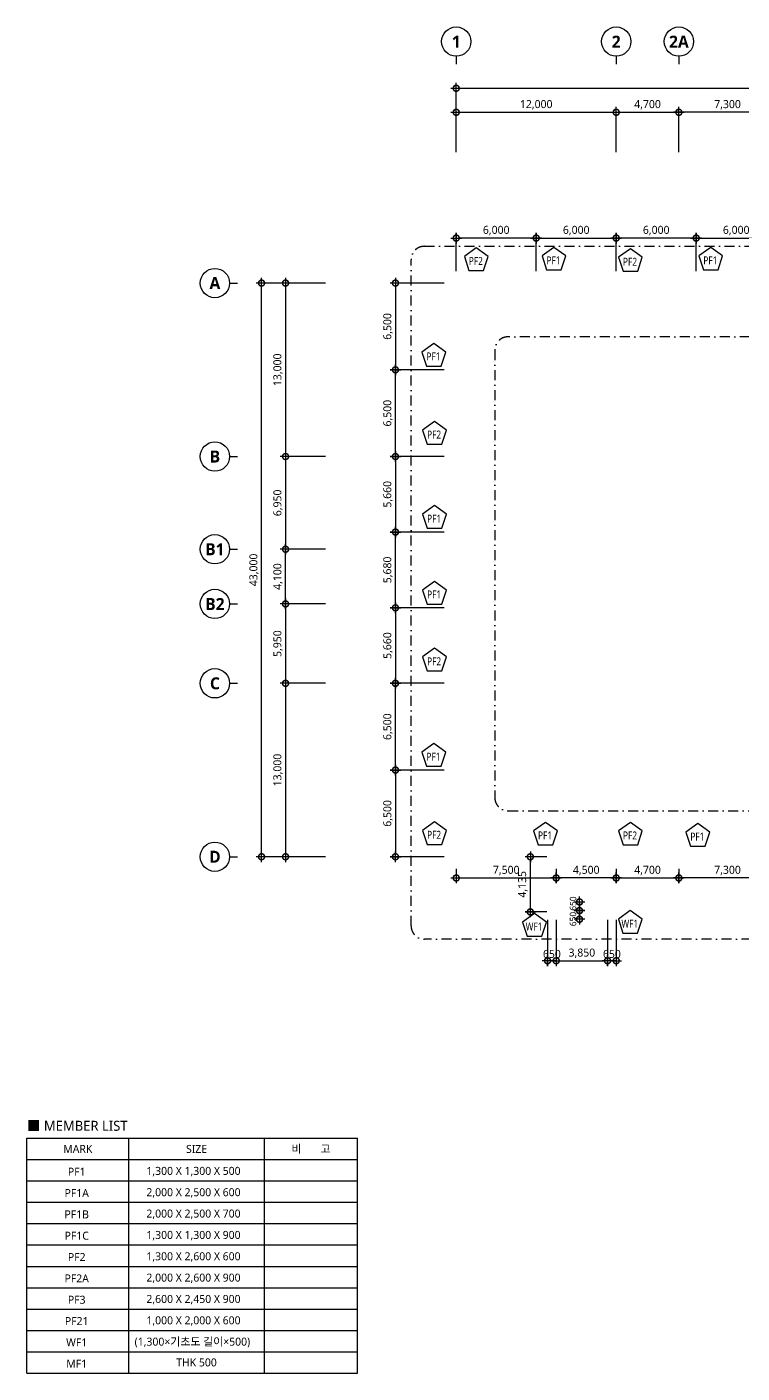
# Model space of a CAD drawing. Header units: millimetres. Extents: x 9300 to 332157, y 4200 to 105100.
# Drawn here: x 9300 to 62942, y 4200 to 105100 of the extents above; entities that cross this region are included whole.
import ezdxf
from ezdxf.enums import TextEntityAlignment as Align

# ---------------------------------------------------------------- set-up
doc = ezdxf.new("R2010")
doc.units = ezdxf.units.MM
doc.header["$LTSCALE"] = 150
doc.linetypes.add('DASHDOT-GAUN', pattern=[10, 5, -2.5, 0, -2.5])
doc.layers.get('DEFPOINTS').update_dxf_attribs({"color": 137})
for name, color, linetype in [('DIM', 7, 'Continuous'), ('S-SYM', 6, 'Continuous'), ('SYM', 6, 'Continuous'), ('SYM-BUB', 3, 'Continuous'), ('TEXT', 3, 'Continuous')]:
    doc.layers.add(name, color=color, linetype=linetype)
doc.styles.add('맑은고딕', font='malgun.ttf')
doc.styles.add('맑은고딕B', font='malgunbd.ttf')
doc.styles.add('스타일1', font='malgun.ttf')
doc.styles.add('스타일2', font='malgunbd.ttf')
doc.dimstyles.new('CJA', dxfattribs={"dimscale": 200, "dimtxt": 3, "dimasz": 1, "dimexe": 2, "dimexo": 3, "dimgap": 1, "dimtad": 1, "dimdec": 0, "dimzin": 1, "dimdsep": 46, "dimlunit": 6, "dimtxsty": '스타일1', "dimblk": 'GAUN-DOT', "dimcen": -2, "dimdle": 2, "dimclrd": 256, "dimclre": 256, "dimclrt": 3, "dimadec": 0, "dimazin": 0, "dimtfac": 1, "dimtdec": 0, "dimtix": 1, "dimtmove": 2, "dimatfit": 3, "dimldrblk": 'DOTSMALL', "dimfxl": 1, "dimtolj": 1, "dimtzin": 1, "dimarcsym": 0})
doc.dimstyles.new('GAUN-400-I', dxfattribs={"dimscale": 200, "dimtxt": 2.4, "dimasz": 1, "dimexe": 1, "dimexo": 1, "dimgap": 1, "dimtad": 1, "dimdec": 0, "dimzin": 1, "dimdsep": 46, "dimlunit": 6, "dimtxsty": '맑은고딕', "dimblk": 'GAUN-DOT', "dimcen": -2, "dimdle": 2, "dimclrd": 256, "dimclre": 256, "dimclrt": 4, "dimadec": 0, "dimazin": 0, "dimtfac": 1, "dimtdec": 0, "dimtix": 1, "dimtmove": 2, "dimatfit": 3, "dimldrblk": 'DOTSMALL', "dimfxl": 1, "dimtolj": 1, "dimtzin": 1, "dimarcsym": 0})

# ---------------------------------------------------------------- blocks, each defined once
blk = doc.blocks.new('str-f')
blk.add_lwpolyline([(0, 469), (-446, 145), (-276, -379), (276, -379), (446, 145)], close=True)
at = {"color": 3, "style": '스타일1'}
blk.add_attdef('F1', text='', height=300, dxfattribs=at).set_placement((-16, -20), align=Align.MIDDLE)
blk = doc.blocks.new('GAUN-DOT')
at = {"linetype": 'ByBlock'}
for p, q in [((2, 0), (-2, 0)), ((0, -2), (0, 2))]:
    blk.add_line(p, q, dxfattribs=at)
at = {"const_width": 2.25}
blk.add_lwpolyline([(0, 0.28125, 1), (0, -0.28125, 1)], format="xyb", close=True, dxfattribs=at)
blk = doc.blocks.new('*D14')
at = {"layer": 'DEFPOINTS', "color": 0, "transparency": 16777216}
for p in [(49000, 38765), (52850, 38765), (52850, 35104)]:
    blk.add_point(p, dxfattribs=at)
at = {"layer": 'DIM', "lineweight": -2, "transparency": 16777216}
for p, q in [((49000, 38165), (49000, 34704)), ((52850, 38165), (52850, 34704)), ((49200, 35104), (52650, 35104))]:
    blk.add_line(p, q, dxfattribs=at)
at = {"layer": 'DIM', "lineweight": -2, "transparency": 16777216, "xscale": 200, "yscale": 200, "zscale": 200, "rotation": 180}
blk.add_blockref('GAUN-DOT', (49000, 35104), dxfattribs=at)
at = {"layer": 'DIM', "lineweight": -2, "transparency": 16777216, "xscale": 200, "yscale": 200, "zscale": 200}
blk.add_blockref('GAUN-DOT', (52850, 35104), dxfattribs=at)
at = {"layer": 'DIM', "color": 3, "transparency": 16777216, "insert": (50925, 35664), "char_height": 600, "attachment_point": 5, "style": '스타일1'}
blk.add_mtext('\\A1;3,850', dxfattribs=at)
blk = doc.blocks.new('_DotSmall')
at = {"color": 0, "linetype": 'ByBlock', "const_width": 0.5}
blk.add_lwpolyline([(-0.0625, 0, 1), (0.0625, 0, 1)], format="xyb", close=True, dxfattribs=at)
blk = doc.blocks.new('*D15')
at = {"layer": 'DEFPOINTS', "color": 0, "transparency": 16777216}
for p in [(52850, 38765), (53500, 38765), (52850, 35104)]:
    blk.add_point(p, dxfattribs=at)
at = {"layer": 'DIM', "lineweight": -2, "transparency": 16777216}
for p, q in [((52850, 38165), (52850, 34704)), ((53500, 38165), (53500, 34704)), ((52650, 35104), (52450, 35104)), ((53500, 35104), (52850, 35104)), ((53700, 35104), (53900, 35104))]:
    blk.add_line(p, q, dxfattribs=at)
at = {"layer": 'DIM', "lineweight": -2, "transparency": 16777216, "xscale": 200, "yscale": 200, "zscale": 200}
blk.add_blockref('GAUN-DOT', (52850, 35104), dxfattribs=at)
at = {"layer": 'DIM', "lineweight": -2, "transparency": 16777216, "xscale": 200, "yscale": 200, "zscale": 200, "rotation": 180}
blk.add_blockref('GAUN-DOT', (53500, 35104), dxfattribs=at)
at = {"layer": 'DIM', "color": 3, "transparency": 16777216, "insert": (53175, 35614), "char_height": 600, "attachment_point": 5, "style": '스타일1'}
blk.add_mtext('\\A1;650', dxfattribs=at)
blk = doc.blocks.new('*D16')
at = {"layer": 'DEFPOINTS', "color": 0, "transparency": 16777216}
for p in [(47060, 42900), (48900, 42900), (48900, 38765)]:
    blk.add_point(p, dxfattribs=at)
at = {"layer": 'DIM', "lineweight": -2, "transparency": 16777216}
for p, q in [((48300, 42900), (46660, 42900)), ((47060, 38965), (47060, 42700)), ((48300, 38765), (46660, 38765))]:
    blk.add_line(p, q, dxfattribs=at)
at = {"layer": 'DIM', "lineweight": -2, "transparency": 16777216, "xscale": 200, "yscale": 200, "zscale": 200}
for p, rotation in [((47060, 42900), 90), ((47060, 38765), 270)]:
    blk.add_blockref('GAUN-DOT', p, dxfattribs=dict(at, rotation=rotation))
at = {"layer": 'DIM', "color": 3, "transparency": 16777216, "insert": (46498, 40833), "char_height": 600, "attachment_point": 5, "rotation": 90, "style": '스타일1'}
blk.add_mtext('\\A1;4,135', dxfattribs=at)
blk = doc.blocks.new('*D34')
at = {"layer": 'DEFPOINTS', "color": 0, "transparency": 16777216}
for p in [(41500, 89275), (41500, 86200), (47500, 86200)]:
    blk.add_point(p, dxfattribs=at)
at = {"layer": 'DIM', "lineweight": -2, "transparency": 16777216}
for p, q in [((41500, 86800), (41500, 89675)), ((47300, 89275), (41700, 89275)), ((47500, 86800), (47500, 89675))]:
    blk.add_line(p, q, dxfattribs=at)
at = {"layer": 'DIM', "lineweight": -2, "transparency": 16777216, "xscale": 200, "yscale": 200, "zscale": 200, "rotation": 180}
blk.add_blockref('GAUN-DOT', (41500, 89275), dxfattribs=at)
at = {"layer": 'DIM', "lineweight": -2, "transparency": 16777216, "xscale": 200, "yscale": 200, "zscale": 200}
blk.add_blockref('GAUN-DOT', (47500, 89275), dxfattribs=at)
at = {"layer": 'DIM', "color": 3, "transparency": 16777216, "insert": (44500, 89835), "char_height": 600, "attachment_point": 5, "style": '스타일1'}
blk.add_mtext('\\A1;6,000', dxfattribs=at)
blk = doc.blocks.new('*D35')
at = {"layer": 'DEFPOINTS', "color": 0, "transparency": 16777216}
for p in [(53500, 89275), (47500, 86200), (53500, 86200)]:
    blk.add_point(p, dxfattribs=at)
at = {"layer": 'DIM', "lineweight": -2, "transparency": 16777216}
for p, q in [((47500, 86800), (47500, 89675)), ((47700, 89275), (53300, 89275)), ((53500, 86800), (53500, 89675))]:
    blk.add_line(p, q, dxfattribs=at)
at = {"layer": 'DIM', "lineweight": -2, "transparency": 16777216, "xscale": 200, "yscale": 200, "zscale": 200, "rotation": 180}
blk.add_blockref('GAUN-DOT', (47500, 89275), dxfattribs=at)
at = {"layer": 'DIM', "lineweight": -2, "transparency": 16777216, "xscale": 200, "yscale": 200, "zscale": 200}
blk.add_blockref('GAUN-DOT', (53500, 89275), dxfattribs=at)
at = {"layer": 'DIM', "color": 3, "transparency": 16777216, "insert": (50500, 89835), "char_height": 600, "attachment_point": 5, "style": '스타일1'}
blk.add_mtext('\\A1;6,000', dxfattribs=at)
blk = doc.blocks.new('*D37')
at = {"layer": 'DEFPOINTS', "color": 0, "transparency": 16777216}
for p in [(65500, 89275), (59500, 86200), (65500, 86200)]:
    blk.add_point(p, dxfattribs=at)
at = {"layer": 'DIM', "lineweight": -2, "transparency": 16777216}
for p, q in [((59500, 86800), (59500, 89675)), ((59700, 89275), (65300, 89275)), ((65500, 86800), (65500, 89675))]:
    blk.add_line(p, q, dxfattribs=at)
at = {"layer": 'DIM', "lineweight": -2, "transparency": 16777216, "xscale": 200, "yscale": 200, "zscale": 200, "rotation": 180}
blk.add_blockref('GAUN-DOT', (59500, 89275), dxfattribs=at)
at = {"layer": 'DIM', "lineweight": -2, "transparency": 16777216, "xscale": 200, "yscale": 200, "zscale": 200}
blk.add_blockref('GAUN-DOT', (65500, 89275), dxfattribs=at)
at = {"layer": 'DIM', "color": 3, "transparency": 16777216, "insert": (62500, 89835), "char_height": 600, "attachment_point": 5, "style": '스타일1'}
blk.add_mtext('\\A1;6,000', dxfattribs=at)
blk = doc.blocks.new('*D36')
at = {"layer": 'DEFPOINTS', "color": 0, "transparency": 16777216}
for p in [(53500, 89275), (53500, 86200), (59500, 86200)]:
    blk.add_point(p, dxfattribs=at)
at = {"layer": 'DIM', "lineweight": -2, "transparency": 16777216}
for p, q in [((53500, 86800), (53500, 89675)), ((59300, 89275), (53700, 89275)), ((59500, 86800), (59500, 89675))]:
    blk.add_line(p, q, dxfattribs=at)
at = {"layer": 'DIM', "lineweight": -2, "transparency": 16777216, "xscale": 200, "yscale": 200, "zscale": 200, "rotation": 180}
blk.add_blockref('GAUN-DOT', (53500, 89275), dxfattribs=at)
at = {"layer": 'DIM', "lineweight": -2, "transparency": 16777216, "xscale": 200, "yscale": 200, "zscale": 200}
blk.add_blockref('GAUN-DOT', (59500, 89275), dxfattribs=at)
at = {"layer": 'DIM', "color": 3, "transparency": 16777216, "insert": (56500, 89835), "char_height": 600, "attachment_point": 5, "style": '스타일1'}
blk.add_mtext('\\A1;6,000', dxfattribs=at)
blk = doc.blocks.new('*D63')
at = {"layer": 'DEFPOINTS', "color": 0, "transparency": 16777216}
for p in [(58200, 42600), (65500, 42600), (58200, 41309)]:
    blk.add_point(p, dxfattribs=at)
at = {"layer": 'DIM', "lineweight": -2, "transparency": 16777216}
for p, q in [((58200, 42000), (58200, 40909)), ((65500, 42000), (65500, 40909)), ((65300, 41309), (58400, 41309))]:
    blk.add_line(p, q, dxfattribs=at)
at = {"layer": 'DIM', "lineweight": -2, "transparency": 16777216, "xscale": 200, "yscale": 200, "zscale": 200, "rotation": 180}
blk.add_blockref('GAUN-DOT', (58200, 41309), dxfattribs=at)
at = {"layer": 'DIM', "lineweight": -2, "transparency": 16777216, "xscale": 200, "yscale": 200, "zscale": 200}
blk.add_blockref('GAUN-DOT', (65500, 41309), dxfattribs=at)
at = {"layer": 'DIM', "color": 3, "transparency": 16777216, "insert": (61850, 41869), "char_height": 600, "attachment_point": 5, "style": '스타일1'}
blk.add_mtext('\\A1;7,300', dxfattribs=at)
blk = doc.blocks.new('*D64')
at = {"layer": 'DEFPOINTS', "color": 0, "transparency": 16777216}
for p in [(53500, 42600), (58200, 42600), (58200, 41309)]:
    blk.add_point(p, dxfattribs=at)
at = {"layer": 'DIM', "lineweight": -2, "transparency": 16777216}
for p, q in [((53500, 42000), (53500, 40909)), ((58200, 42000), (58200, 40909)), ((53700, 41309), (58000, 41309))]:
    blk.add_line(p, q, dxfattribs=at)
at = {"layer": 'DIM', "lineweight": -2, "transparency": 16777216, "xscale": 200, "yscale": 200, "zscale": 200, "rotation": 180}
blk.add_blockref('GAUN-DOT', (53500, 41309), dxfattribs=at)
at = {"layer": 'DIM', "lineweight": -2, "transparency": 16777216, "xscale": 200, "yscale": 200, "zscale": 200}
blk.add_blockref('GAUN-DOT', (58200, 41309), dxfattribs=at)
at = {"layer": 'DIM', "color": 3, "transparency": 16777216, "insert": (55850, 41869), "char_height": 600, "attachment_point": 5, "style": '스타일1'}
blk.add_mtext('\\A1;4,700', dxfattribs=at)
blk = doc.blocks.new('*D65')
at = {"layer": 'DEFPOINTS', "color": 0, "transparency": 16777216}
for p in [(49000, 42600), (53500, 42600), (49000, 41309)]:
    blk.add_point(p, dxfattribs=at)
at = {"layer": 'DIM', "lineweight": -2, "transparency": 16777216}
for p, q in [((49000, 42000), (49000, 40909)), ((53500, 42000), (53500, 40909)), ((53300, 41309), (49200, 41309))]:
    blk.add_line(p, q, dxfattribs=at)
at = {"layer": 'DIM', "lineweight": -2, "transparency": 16777216, "xscale": 200, "yscale": 200, "zscale": 200, "rotation": 180}
blk.add_blockref('GAUN-DOT', (49000, 41309), dxfattribs=at)
at = {"layer": 'DIM', "lineweight": -2, "transparency": 16777216, "xscale": 200, "yscale": 200, "zscale": 200}
blk.add_blockref('GAUN-DOT', (53500, 41309), dxfattribs=at)
at = {"layer": 'DIM', "color": 3, "transparency": 16777216, "insert": (51250, 41869), "char_height": 600, "attachment_point": 5, "style": '스타일1'}
blk.add_mtext('\\A1;4,500', dxfattribs=at)
blk = doc.blocks.new('*D66')
at = {"layer": 'DEFPOINTS', "color": 0, "transparency": 16777216}
for p in [(41500, 42600), (49000, 42600), (49000, 41309)]:
    blk.add_point(p, dxfattribs=at)
at = {"layer": 'DIM', "lineweight": -2, "transparency": 16777216}
for p, q in [((41500, 42000), (41500, 40909)), ((49000, 42000), (49000, 40909)), ((41700, 41309), (48800, 41309))]:
    blk.add_line(p, q, dxfattribs=at)
at = {"layer": 'DIM', "lineweight": -2, "transparency": 16777216, "xscale": 200, "yscale": 200, "zscale": 200, "rotation": 180}
blk.add_blockref('GAUN-DOT', (41500, 41309), dxfattribs=at)
at = {"layer": 'DIM', "lineweight": -2, "transparency": 16777216, "xscale": 200, "yscale": 200, "zscale": 200}
blk.add_blockref('GAUN-DOT', (49000, 41309), dxfattribs=at)
at = {"layer": 'DIM', "color": 3, "transparency": 16777216, "insert": (45250, 41869), "char_height": 600, "attachment_point": 5, "style": '스타일1'}
blk.add_mtext('\\A1;7,500', dxfattribs=at)
blk = doc.blocks.new('*D67')
at = {"layer": 'DEFPOINTS', "color": 0, "transparency": 16777216}
for p in [(41200, 49400), (36943, 42900), (41200, 42900)]:
    blk.add_point(p, dxfattribs=at)
at = {"layer": 'DIM', "lineweight": -2, "transparency": 16777216}
for p, q in [((40600, 49400), (36543, 49400)), ((36943, 49200), (36943, 43100)), ((40600, 42900), (36543, 42900))]:
    blk.add_line(p, q, dxfattribs=at)
at = {"layer": 'DIM', "lineweight": -2, "transparency": 16777216, "xscale": 200, "yscale": 200, "zscale": 200}
for p, rotation in [((36943, 49400), 90), ((36943, 42900), 270)]:
    blk.add_blockref('GAUN-DOT', p, dxfattribs=dict(at, rotation=rotation))
at = {"layer": 'DIM', "color": 3, "transparency": 16777216, "insert": (36383, 46150), "char_height": 600, "attachment_point": 5, "rotation": 90, "style": '스타일1'}
blk.add_mtext('\\A1;6,500', dxfattribs=at)
blk = doc.blocks.new('*D68')
at = {"layer": 'DEFPOINTS', "color": 0, "transparency": 16777216}
for p in [(36943, 55900), (41200, 55900), (41200, 49400)]:
    blk.add_point(p, dxfattribs=at)
at = {"layer": 'DIM', "lineweight": -2, "transparency": 16777216}
for p, q in [((40600, 55900), (36543, 55900)), ((36943, 49600), (36943, 55700)), ((40600, 49400), (36543, 49400))]:
    blk.add_line(p, q, dxfattribs=at)
at = {"layer": 'DIM', "lineweight": -2, "transparency": 16777216, "xscale": 200, "yscale": 200, "zscale": 200}
for p, rotation in [((36943, 55900), 90), ((36943, 49400), 270)]:
    blk.add_blockref('GAUN-DOT', p, dxfattribs=dict(at, rotation=rotation))
at = {"layer": 'DIM', "color": 3, "transparency": 16777216, "insert": (36383, 52650), "char_height": 600, "attachment_point": 5, "rotation": 90, "style": '스타일1'}
blk.add_mtext('\\A1;6,500', dxfattribs=at)
blk = doc.blocks.new('*D70')
at = {"layer": 'DEFPOINTS', "color": 0, "transparency": 16777216}
for p in [(36943, 67240), (41200, 67240), (41200, 61560)]:
    blk.add_point(p, dxfattribs=at)
at = {"layer": 'DIM', "lineweight": -2, "transparency": 16777216}
for p, q in [((40600, 67240), (36543, 67240)), ((36943, 61760), (36943, 67040)), ((40600, 61560), (36543, 61560))]:
    blk.add_line(p, q, dxfattribs=at)
at = {"layer": 'DIM', "lineweight": -2, "transparency": 16777216, "xscale": 200, "yscale": 200, "zscale": 200}
for p, rotation in [((36943, 67240), 90), ((36943, 61560), 270)]:
    blk.add_blockref('GAUN-DOT', p, dxfattribs=dict(at, rotation=rotation))
at = {"layer": 'DIM', "color": 3, "transparency": 16777216, "insert": (36383, 64400), "char_height": 600, "attachment_point": 5, "rotation": 90, "style": '스타일1'}
blk.add_mtext('\\A1;5,680', dxfattribs=at)
blk = doc.blocks.new('*D69')
at = {"layer": 'DEFPOINTS', "color": 0, "transparency": 16777216}
for p in [(41200, 61560), (36943, 55900), (41200, 55900)]:
    blk.add_point(p, dxfattribs=at)
at = {"layer": 'DIM', "lineweight": -2, "transparency": 16777216}
for p, q in [((40600, 61560), (36543, 61560)), ((36943, 61360), (36943, 56100)), ((40600, 55900), (36543, 55900))]:
    blk.add_line(p, q, dxfattribs=at)
at = {"layer": 'DIM', "lineweight": -2, "transparency": 16777216, "xscale": 200, "yscale": 200, "zscale": 200}
for p, rotation in [((36943, 61560), 90), ((36943, 55900), 270)]:
    blk.add_blockref('GAUN-DOT', p, dxfattribs=dict(at, rotation=rotation))
at = {"layer": 'DIM', "color": 3, "transparency": 16777216, "insert": (36383, 58730), "char_height": 600, "attachment_point": 5, "rotation": 90, "style": '스타일1'}
blk.add_mtext('\\A1;5,660', dxfattribs=at)
blk = doc.blocks.new('*D71')
at = {"layer": 'DEFPOINTS', "color": 0, "transparency": 16777216}
for p in [(41200, 72900), (36943, 67240), (41200, 67240)]:
    blk.add_point(p, dxfattribs=at)
at = {"layer": 'DIM', "lineweight": -2, "transparency": 16777216}
for p, q in [((40600, 72900), (36543, 72900)), ((36943, 72700), (36943, 67440)), ((40600, 67240), (36543, 67240))]:
    blk.add_line(p, q, dxfattribs=at)
at = {"layer": 'DIM', "lineweight": -2, "transparency": 16777216, "xscale": 200, "yscale": 200, "zscale": 200}
for p, rotation in [((36943, 72900), 90), ((36943, 67240), 270)]:
    blk.add_blockref('GAUN-DOT', p, dxfattribs=dict(at, rotation=rotation))
at = {"layer": 'DIM', "color": 3, "transparency": 16777216, "insert": (36383, 70070), "char_height": 600, "attachment_point": 5, "rotation": 90, "style": '스타일1'}
blk.add_mtext('\\A1;5,660', dxfattribs=at)
blk = doc.blocks.new('*D72')
at = {"layer": 'DEFPOINTS', "color": 0, "transparency": 16777216}
for p in [(36943, 79400), (41200, 79400), (41200, 72900)]:
    blk.add_point(p, dxfattribs=at)
at = {"layer": 'DIM', "lineweight": -2, "transparency": 16777216}
for p, q in [((40600, 79400), (36543, 79400)), ((36943, 73100), (36943, 79200)), ((40600, 72900), (36543, 72900))]:
    blk.add_line(p, q, dxfattribs=at)
at = {"layer": 'DIM', "lineweight": -2, "transparency": 16777216, "xscale": 200, "yscale": 200, "zscale": 200}
for p, rotation in [((36943, 79400), 90), ((36943, 72900), 270)]:
    blk.add_blockref('GAUN-DOT', p, dxfattribs=dict(at, rotation=rotation))
at = {"layer": 'DIM', "color": 3, "transparency": 16777216, "insert": (36383, 76150), "char_height": 600, "attachment_point": 5, "rotation": 90, "style": '스타일1'}
blk.add_mtext('\\A1;6,500', dxfattribs=at)
blk = doc.blocks.new('*D73')
at = {"layer": 'DEFPOINTS', "color": 0, "transparency": 16777216}
for p in [(41200, 85900), (36943, 79400), (41200, 79400)]:
    blk.add_point(p, dxfattribs=at)
at = {"layer": 'DIM', "lineweight": -2, "transparency": 16777216}
for p, q in [((40600, 85900), (36543, 85900)), ((36943, 85700), (36943, 79600)), ((40600, 79400), (36543, 79400))]:
    blk.add_line(p, q, dxfattribs=at)
at = {"layer": 'DIM', "lineweight": -2, "transparency": 16777216, "xscale": 200, "yscale": 200, "zscale": 200}
for p, rotation in [((36943, 85900), 90), ((36943, 79400), 270)]:
    blk.add_blockref('GAUN-DOT', p, dxfattribs=dict(at, rotation=rotation))
at = {"layer": 'DIM', "color": 3, "transparency": 16777216, "insert": (36383, 82650), "char_height": 600, "attachment_point": 5, "rotation": 90, "style": '스타일1'}
blk.add_mtext('\\A1;6,500', dxfattribs=at)
blk = doc.blocks.new('*D129')
at = {"layer": 'DEFPOINTS', "color": 0, "transparency": 16777216}
for p in [(48350, 38765), (49000, 38765), (48350, 35104)]:
    blk.add_point(p, dxfattribs=at)
at = {"layer": 'DIM', "lineweight": -2, "transparency": 16777216}
for p, q in [((48350, 38165), (48350, 34704)), ((49000, 38165), (49000, 34704)), ((48150, 35104), (47950, 35104)), ((49000, 35104), (48350, 35104)), ((49200, 35104), (49400, 35104))]:
    blk.add_line(p, q, dxfattribs=at)
at = {"layer": 'DIM', "lineweight": -2, "transparency": 16777216, "xscale": 200, "yscale": 200, "zscale": 200}
blk.add_blockref('GAUN-DOT', (48350, 35104), dxfattribs=at)
at = {"layer": 'DIM', "lineweight": -2, "transparency": 16777216, "xscale": 200, "yscale": 200, "zscale": 200, "rotation": 180}
blk.add_blockref('GAUN-DOT', (49000, 35104), dxfattribs=at)
at = {"layer": 'DIM', "color": 3, "transparency": 16777216, "insert": (48675, 35614), "char_height": 600, "attachment_point": 5, "style": '스타일1'}
blk.add_mtext('\\A1;650', dxfattribs=at)
blk = doc.blocks.new('*D130')
at = {"layer": 'DEFPOINTS', "color": 0, "transparency": 16777216}
for p in [(50786, 39515), (50748, 38865), (50786, 38865)]:
    blk.add_point(p, dxfattribs=at)
at = {"layer": 'DIM', "lineweight": -2, "transparency": 16777216}
for p, q in [((50586, 39515), (50548, 39515)), ((50748, 39715), (50748, 39915)), ((50748, 39515), (50748, 38865)), ((50586, 38865), (50548, 38865)), ((50748, 38665), (50748, 38465))]:
    blk.add_line(p, q, dxfattribs=at)
at = {"layer": 'DIM', "lineweight": -2, "transparency": 16777216, "xscale": 200, "yscale": 200, "zscale": 200}
for p, rotation in [((50748, 39515), 270), ((50748, 38865), 90)]:
    blk.add_blockref('GAUN-DOT', p, dxfattribs=dict(at, rotation=rotation))
at = {"layer": 'DIM', "color": 4, "transparency": 16777216, "insert": (50266, 39392), "char_height": 480, "attachment_point": 5, "rotation": 90, "style": '맑은고딕'}
blk.add_mtext('\\A1;650', dxfattribs=at)
blk = doc.blocks.new('*D131')
at = {"layer": 'DEFPOINTS', "color": 0, "transparency": 16777216}
for p in [(50748, 38865), (50786, 38865), (50786, 38215)]:
    blk.add_point(p, dxfattribs=at)
at = {"layer": 'DIM', "lineweight": -2, "transparency": 16777216}
for p, q in [((50586, 38865), (50548, 38865)), ((50748, 39065), (50748, 39265)), ((50748, 38215), (50748, 38865)), ((50586, 38215), (50548, 38215)), ((50748, 38015), (50748, 37815))]:
    blk.add_line(p, q, dxfattribs=at)
at = {"layer": 'DIM', "lineweight": -2, "transparency": 16777216, "xscale": 200, "yscale": 200, "zscale": 200}
for p, rotation in [((50748, 38865), 270), ((50748, 38215), 90)]:
    blk.add_blockref('GAUN-DOT', p, dxfattribs=dict(at, rotation=rotation))
at = {"layer": 'DIM', "color": 4, "transparency": 16777216, "insert": (50262, 38234), "char_height": 480, "attachment_point": 5, "rotation": 90, "style": '맑은고딕'}
blk.add_mtext('\\A1;650', dxfattribs=at)
blk = doc.blocks.new('*D271')
at = {"layer": 'DEFPOINTS', "color": 0, "transparency": 16777216}
for p in [(26900, 85900), (32300, 85900), (32300, 42900)]:
    blk.add_point(p, dxfattribs=at)
at = {"layer": 'DIM', "color": 7, "lineweight": -2, "transparency": 16777216}
for p, q in [((31700, 85900), (26500, 85900)), ((26900, 42500), (26900, 86300)), ((31700, 42900), (26500, 42900))]:
    blk.add_line(p, q, dxfattribs=at)
at = {"layer": 'DIM', "color": 7, "lineweight": -2, "transparency": 16777216, "xscale": 900, "yscale": 900, "zscale": 900}
for p, rotation in [((26900, 85900), 90), ((26900, 42900), 270)]:
    blk.add_blockref('_DotSmall', p, dxfattribs=dict(at, rotation=rotation))
at = {"layer": 'DIM', "color": 3, "transparency": 16777216, "insert": (26340, 64400), "char_height": 600, "attachment_point": 5, "rotation": 90, "style": '스타일1'}
blk.add_mtext('\\A1;43,000', dxfattribs=at)
blk = doc.blocks.new('*D272')
at = {"layer": 'DEFPOINTS', "color": 0, "transparency": 16777216}
for p in [(32300, 85900), (28700, 72900), (32300, 72900)]:
    blk.add_point(p, dxfattribs=at)
at = {"layer": 'DIM', "color": 7, "lineweight": -2, "transparency": 16777216}
for p, q in [((31700, 85900), (28300, 85900)), ((28700, 86300), (28700, 72500)), ((31700, 72900), (28300, 72900))]:
    blk.add_line(p, q, dxfattribs=at)
at = {"layer": 'DIM', "color": 7, "lineweight": -2, "transparency": 16777216, "xscale": 900, "yscale": 900, "zscale": 900}
for p, rotation in [((28700, 85900), 90), ((28700, 72900), 270)]:
    blk.add_blockref('_DotSmall', p, dxfattribs=dict(at, rotation=rotation))
at = {"layer": 'DIM', "color": 3, "transparency": 16777216, "insert": (28138, 79400), "char_height": 600, "attachment_point": 5, "rotation": 90, "style": '스타일1'}
blk.add_mtext('\\A1;13,000', dxfattribs=at)
blk = doc.blocks.new('*D273')
at = {"layer": 'DEFPOINTS', "color": 0, "transparency": 16777216}
for p in [(32300, 55900), (28700, 42900), (32300, 42900)]:
    blk.add_point(p, dxfattribs=at)
at = {"layer": 'DIM', "color": 7, "lineweight": -2, "transparency": 16777216}
for p, q in [((31700, 55900), (28300, 55900)), ((28700, 56300), (28700, 42500)), ((31700, 42900), (28300, 42900))]:
    blk.add_line(p, q, dxfattribs=at)
at = {"layer": 'DIM', "color": 7, "lineweight": -2, "transparency": 16777216, "xscale": 900, "yscale": 900, "zscale": 900}
for p, rotation in [((28700, 55900), 90), ((28700, 42900), 270)]:
    blk.add_blockref('_DotSmall', p, dxfattribs=dict(at, rotation=rotation))
at = {"layer": 'DIM', "color": 3, "transparency": 16777216, "insert": (28138, 49400), "char_height": 600, "attachment_point": 5, "rotation": 90, "style": '스타일1'}
blk.add_mtext('\\A1;13,000', dxfattribs=at)
blk = doc.blocks.new('*D274')
at = {"layer": 'DEFPOINTS', "color": 0, "transparency": 16777216}
for p in [(112500, 100500), (41500, 95100), (112500, 95100)]:
    blk.add_point(p, dxfattribs=at)
at = {"layer": 'DIM', "color": 7, "lineweight": -2, "transparency": 16777216}
for p, q in [((41500, 95700), (41500, 100900)), ((112500, 95700), (112500, 100900)), ((41100, 100500), (112900, 100500))]:
    blk.add_line(p, q, dxfattribs=at)
at = {"layer": 'DIM', "color": 7, "lineweight": -2, "transparency": 16777216, "xscale": 900, "yscale": 900, "zscale": 900, "rotation": 180}
blk.add_blockref('_DotSmall', (41500, 100500), dxfattribs=at)
at = {"layer": 'DIM', "color": 7, "lineweight": -2, "transparency": 16777216, "xscale": 900, "yscale": 900, "zscale": 900}
blk.add_blockref('_DotSmall', (112500, 100500), dxfattribs=at)
at = {"layer": 'DIM', "color": 3, "transparency": 16777216, "insert": (77000, 101062), "char_height": 600, "attachment_point": 5, "style": '스타일1'}
blk.add_mtext('\\A1;71,000', dxfattribs=at)
blk = doc.blocks.new('*D278')
at = {"layer": 'DEFPOINTS', "color": 0, "transparency": 16777216}
for p in [(53500, 98700), (41500, 95100), (53500, 95100)]:
    blk.add_point(p, dxfattribs=at)
at = {"layer": 'DIM', "color": 7, "lineweight": -2, "transparency": 16777216}
for p, q in [((41500, 95700), (41500, 99100)), ((53500, 95700), (53500, 99100)), ((41100, 98700), (53900, 98700))]:
    blk.add_line(p, q, dxfattribs=at)
at = {"layer": 'DIM', "color": 7, "lineweight": -2, "transparency": 16777216, "xscale": 900, "yscale": 900, "zscale": 900, "rotation": 180}
blk.add_blockref('_DotSmall', (41500, 98700), dxfattribs=at)
at = {"layer": 'DIM', "color": 7, "lineweight": -2, "transparency": 16777216, "xscale": 900, "yscale": 900, "zscale": 900}
blk.add_blockref('_DotSmall', (53500, 98700), dxfattribs=at)
at = {"layer": 'DIM', "color": 3, "transparency": 16777216, "insert": (47500, 99262), "char_height": 600, "attachment_point": 5, "style": '스타일1'}
blk.add_mtext('\\A1;12,000', dxfattribs=at)
blk = doc.blocks.new('NEW_BUB')
at = {"layer": 'SYM-BUB', "color": 6}
blk.add_line((0, 3), (0, 0), dxfattribs=at)
blk.add_circle((0, 8.5), 5.5, dxfattribs=at)
at = {"layer": 'SYM-BUB', "color": 3, "style": '스타일2'}
blk.add_attdef('X', text='', height=4.5, dxfattribs=at).set_placement((0, 8.5), align=Align.MIDDLE)
blk = doc.blocks.new('*D279')
at = {"layer": 'DEFPOINTS', "color": 0, "transparency": 16777216}
for p in [(32300, 61850), (28700, 55900), (32300, 55900)]:
    blk.add_point(p, dxfattribs=at)
at = {"layer": 'DIM', "color": 7, "lineweight": -2, "transparency": 16777216}
for p, q in [((31700, 61850), (28300, 61850)), ((28700, 62250), (28700, 55500)), ((31700, 55900), (28300, 55900))]:
    blk.add_line(p, q, dxfattribs=at)
at = {"layer": 'DIM', "color": 7, "lineweight": -2, "transparency": 16777216, "xscale": 900, "yscale": 900, "zscale": 900}
for p, rotation in [((28700, 61850), 90), ((28700, 55900), 270)]:
    blk.add_blockref('_DotSmall', p, dxfattribs=dict(at, rotation=rotation))
at = {"layer": 'DIM', "color": 3, "transparency": 16777216, "insert": (28140, 58875), "char_height": 600, "attachment_point": 5, "rotation": 90, "style": '스타일1'}
blk.add_mtext('\\A1;5,950', dxfattribs=at)
blk = doc.blocks.new('*D283')
at = {"layer": 'DEFPOINTS', "color": 0, "transparency": 16777216}
for p in [(58200, 98700), (53500, 95100), (58200, 95100)]:
    blk.add_point(p, dxfattribs=at)
at = {"layer": 'DIM', "color": 7, "lineweight": -2, "transparency": 16777216}
for p, q in [((53500, 95700), (53500, 99100)), ((58200, 95700), (58200, 99100)), ((53100, 98700), (58600, 98700))]:
    blk.add_line(p, q, dxfattribs=at)
at = {"layer": 'DIM', "color": 7, "lineweight": -2, "transparency": 16777216, "xscale": 900, "yscale": 900, "zscale": 900, "rotation": 180}
blk.add_blockref('_DotSmall', (53500, 98700), dxfattribs=at)
at = {"layer": 'DIM', "color": 7, "lineweight": -2, "transparency": 16777216, "xscale": 900, "yscale": 900, "zscale": 900}
blk.add_blockref('_DotSmall', (58200, 98700), dxfattribs=at)
at = {"layer": 'DIM', "color": 3, "transparency": 16777216, "insert": (55850, 99260), "char_height": 600, "attachment_point": 5, "style": '스타일1'}
blk.add_mtext('\\A1;4,700', dxfattribs=at)
blk = doc.blocks.new('*D284')
at = {"layer": 'DEFPOINTS', "color": 0, "transparency": 16777216}
for p in [(28700, 65950), (32300, 65950), (32300, 61850)]:
    blk.add_point(p, dxfattribs=at)
at = {"layer": 'DIM', "color": 7, "lineweight": -2, "transparency": 16777216}
for p, q in [((31700, 65950), (28300, 65950)), ((28700, 61450), (28700, 66350)), ((31700, 61850), (28300, 61850))]:
    blk.add_line(p, q, dxfattribs=at)
at = {"layer": 'DIM', "color": 7, "lineweight": -2, "transparency": 16777216, "xscale": 900, "yscale": 900, "zscale": 900}
for p, rotation in [((28700, 65950), 90), ((28700, 61850), 270)]:
    blk.add_blockref('_DotSmall', p, dxfattribs=dict(at, rotation=rotation))
at = {"layer": 'DIM', "color": 3, "transparency": 16777216, "insert": (28138, 63900), "char_height": 600, "attachment_point": 5, "rotation": 90, "style": '스타일1'}
blk.add_mtext('\\A1;4,100', dxfattribs=at)
blk = doc.blocks.new('*D285')
at = {"layer": 'DEFPOINTS', "color": 0, "transparency": 16777216}
for p in [(32300, 72900), (28700, 65950), (32300, 65950)]:
    blk.add_point(p, dxfattribs=at)
at = {"layer": 'DIM', "color": 7, "lineweight": -2, "transparency": 16777216}
for p, q in [((31700, 72900), (28300, 72900)), ((28700, 73300), (28700, 65550)), ((31700, 65950), (28300, 65950))]:
    blk.add_line(p, q, dxfattribs=at)
at = {"layer": 'DIM', "color": 7, "lineweight": -2, "transparency": 16777216, "xscale": 900, "yscale": 900, "zscale": 900}
for p, rotation in [((28700, 72900), 90), ((28700, 65950), 270)]:
    blk.add_blockref('_DotSmall', p, dxfattribs=dict(at, rotation=rotation))
at = {"layer": 'DIM', "color": 3, "transparency": 16777216, "insert": (28140, 69425), "char_height": 600, "attachment_point": 5, "rotation": 90, "style": '스타일1'}
blk.add_mtext('\\A1;6,950', dxfattribs=at)
blk = doc.blocks.new('*D286')
at = {"layer": 'DEFPOINTS', "color": 0, "transparency": 16777216}
for p in [(58200, 98700), (58200, 95100), (65500, 95100)]:
    blk.add_point(p, dxfattribs=at)
at = {"layer": 'DIM', "color": 7, "lineweight": -2, "transparency": 16777216}
for p, q in [((58200, 95700), (58200, 99100)), ((65500, 95700), (65500, 99100)), ((65900, 98700), (57800, 98700))]:
    blk.add_line(p, q, dxfattribs=at)
at = {"layer": 'DIM', "color": 7, "lineweight": -2, "transparency": 16777216, "xscale": 900, "yscale": 900, "zscale": 900, "rotation": 180}
blk.add_blockref('_DotSmall', (58200, 98700), dxfattribs=at)
at = {"layer": 'DIM', "color": 7, "lineweight": -2, "transparency": 16777216, "xscale": 900, "yscale": 900, "zscale": 900}
blk.add_blockref('_DotSmall', (65500, 98700), dxfattribs=at)
at = {"layer": 'DIM', "color": 3, "transparency": 16777216, "insert": (61850, 99260), "char_height": 600, "attachment_point": 5, "style": '스타일1'}
blk.add_mtext('\\A1;7,300', dxfattribs=at)

msp = doc.modelspace()

# ---------------------------------------------------------------- linework, layer by layer
for p, q in [((9300, 21800), (34099.4, 21800)), ((9300, 4200), (9300, 21800)), ((16937.1, 4200), (16937.1, 21800)), ((27109.1, 4200), (27109.1, 21800)), ((34099.4, 4200), (34099.4, 21800)), ((9300, 20200), (34099.4, 20200)), ((9300, 18600), (34099.4, 18600)), ((9300, 17000), (34099.4, 17000)), ((9300, 15400), (34099.4, 15400)), ((9300, 13800), (34099.4, 13800)), ((9300, 12200), (34099.4, 12200)), ((9300, 10600), (34099.4, 10600)), ((9300, 9000), (34099.4, 9000)), ((9300, 7400), (34099.4, 7400)), ((9300, 5800), (34099.4, 5800)), ((9300, 4200), (34099.4, 4200))]:
    msp.add_line(p, q)
at = {"layer": 'SYM', "color": 3, "linetype": 'DASHDOT-GAUN'}
msp.add_lwpolyline([(39111.7, 88654.5), (86035.2, 88654.5, -0.41421356), (87035.2, 87654.5), (87035.2, 82871.9, -0.41421356), (86035.2, 81871.9), (45392.9, 81871.9, 0.41421356), (44392.9, 80871.9), (44392.9, 47339.1, 0.41421356), (45392.9, 46339.1), (78648.8, 46339.1, -0.41421356), (79648.8, 45339.1), (79648.8, 37726.5, -0.41418087), (78649, 36726.5), (39111.8, 36722, -0.41424626), (38111.7, 37722), (38111.7, 87654.5, -0.41421356)], format="xyb", close=True, dxfattribs=at)

# ---------------------------------------------------------------- block references
at = {"layer": 'SYM', "linetype": 'Continuous'}
ref = msp.add_blockref('str-f', (43001.1, 87603.3), dxfattribs=dict(at, xscale=2, yscale=2, zscale=2))
ref.add_attrib('F1', 'PF2', dxfattribs={"layer": 'S-SYM', "color": 3, "height": 600, "style": '스타일1', "width": 0.8}).set_placement((42969.6, 87562.4), align=Align.MIDDLE)
ref = msp.add_blockref('str-f', (48827.5, 87641), dxfattribs=dict(at, xscale=2, yscale=2, zscale=2))
ref.add_attrib('F1', 'PF1', dxfattribs={"layer": 'S-SYM', "color": 3, "height": 600, "style": '스타일1', "width": 0.8}).set_placement((48795.9, 87600.1), align=Align.MIDDLE)
ref = msp.add_blockref('str-f', (54565.6, 87541), dxfattribs=dict(at, xscale=2, yscale=2, zscale=2))
ref.add_attrib('F1', 'PF2', dxfattribs={"layer": 'S-SYM', "color": 3, "height": 600, "style": '스타일1', "width": 0.8}).set_placement((54534, 87500.1), align=Align.MIDDLE)
ref = msp.add_blockref('str-f', (60592.1, 87641), dxfattribs=dict(at, xscale=2, yscale=2, zscale=2))
ref.add_attrib('F1', 'PF1', dxfattribs={"layer": 'S-SYM', "color": 3, "height": 600, "style": '스타일1', "width": 0.8}).set_placement((60560.5, 87600.1), align=Align.MIDDLE)
ref = msp.add_blockref('str-f', (39823.1, 80439), dxfattribs=dict(at, xscale=2, yscale=2, zscale=2))
ref.add_attrib('F1', 'PF1', dxfattribs={"layer": 'S-SYM', "color": 3, "height": 600, "style": '스타일1', "width": 0.8}).set_placement((39791.6, 80398.1), align=Align.MIDDLE)
ref = msp.add_blockref('str-f', (39873.1, 74589), dxfattribs=dict(at, xscale=2, yscale=2, zscale=2))
ref.add_attrib('F1', 'PF2', dxfattribs={"layer": 'S-SYM', "color": 3, "height": 600, "style": '스타일1', "width": 0.8}).set_placement((39841.6, 74548.1), align=Align.MIDDLE)
ref = msp.add_blockref('str-f', (39873.1, 68279), dxfattribs=dict(at, xscale=2, yscale=2, zscale=2))
ref.add_attrib('F1', 'PF1', dxfattribs={"layer": 'S-SYM', "color": 3, "height": 600, "style": '스타일1', "width": 0.8}).set_placement((39841.6, 68238.1), align=Align.MIDDLE)
ref = msp.add_blockref('str-f', (39873.1, 62599), dxfattribs=dict(at, xscale=2, yscale=2, zscale=2))
ref.add_attrib('F1', 'PF1', dxfattribs={"layer": 'S-SYM', "color": 3, "height": 600, "style": '스타일1', "width": 0.8}).set_placement((39841.6, 62558.1), align=Align.MIDDLE)
ref = msp.add_blockref('str-f', (39873.1, 57589), dxfattribs=dict(at, xscale=2, yscale=2, zscale=2))
ref.add_attrib('F1', 'PF2', dxfattribs={"layer": 'S-SYM', "color": 3, "height": 600, "style": '스타일1', "width": 0.8}).set_placement((39841.6, 57548.1), align=Align.MIDDLE)
ref = msp.add_blockref('str-f', (39823.1, 50439), dxfattribs=dict(at, xscale=2, yscale=2, zscale=2))
ref.add_attrib('F1', 'PF1', dxfattribs={"layer": 'S-SYM', "color": 3, "height": 600, "style": '스타일1', "width": 0.8}).set_placement((39791.6, 50398.1), align=Align.MIDDLE)
ref = msp.add_blockref('str-f', (39873.1, 44589), dxfattribs=dict(at, xscale=2, yscale=2, zscale=2))
ref.add_attrib('F1', 'PF2', dxfattribs={"layer": 'S-SYM', "color": 3, "height": 600, "style": '스타일1', "width": 0.8}).set_placement((39841.6, 44548.1), align=Align.MIDDLE)
ref = msp.add_blockref('str-f', (48194.2, 44541), dxfattribs=dict(at, xscale=2, yscale=2, zscale=2))
ref.add_attrib('F1', 'PF1', dxfattribs={"layer": 'S-SYM', "color": 3, "height": 600, "style": '스타일1', "width": 0.8}).set_placement((48162.7, 44500.1), align=Align.MIDDLE)
ref = msp.add_blockref('str-f', (54565.6, 44541), dxfattribs=dict(at, xscale=2, yscale=2, zscale=2))
ref.add_attrib('F1', 'PF2', dxfattribs={"layer": 'S-SYM', "color": 3, "height": 600, "style": '스타일1', "width": 0.8}).set_placement((54534, 44500.1), align=Align.MIDDLE)
ref = msp.add_blockref('str-f', (59617.8, 44452.4), dxfattribs=dict(at, xscale=2, yscale=2, zscale=2))
ref.add_attrib('F1', 'PF1', dxfattribs={"layer": 'S-SYM', "color": 3, "height": 600, "style": '스타일1', "width": 0.8}).set_placement((59586.2, 44411.5), align=Align.MIDDLE)
ref = msp.add_blockref('str-f', (47370.3, 37709.8), dxfattribs=dict(at, xscale=2, yscale=2, zscale=2))
ref.add_attrib('F1', 'WF1', dxfattribs={"layer": 'S-SYM', "color": 3, "height": 600, "style": '스타일1', "width": 0.8}).set_placement((47338.7, 37668.9), align=Align.MIDDLE)
ref = msp.add_blockref('str-f', (54554.9, 37929.7), dxfattribs=dict(at, xscale=2, yscale=2, zscale=2))
ref.add_attrib('F1', 'WF1', dxfattribs={"layer": 'S-SYM', "color": 3, "height": 600, "style": '스타일1', "width": 0.8}).set_placement((54523.3, 37888.8), align=Align.MIDDLE)
at = {"layer": 'SYM-BUB'}
ref = msp.add_blockref('NEW_BUB', (41500, 102300), dxfattribs=dict(at, xscale=200.0000000000001, yscale=200.0000000000001, zscale=200.0000000000001))
ref.add_attrib('X', '1', dxfattribs={"color": 3, "height": 900, "style": '맑은고딕B'}).set_placement((41500, 104000), align=Align.MIDDLE)
ref = msp.add_blockref('NEW_BUB', (53500, 102300), dxfattribs=dict(at, xscale=200.0000000000001, yscale=200.0000000000001, zscale=200.0000000000001))
ref.add_attrib('X', '2', dxfattribs={"color": 3, "height": 900, "style": '맑은고딕B'}).set_placement((53500, 104000), align=Align.MIDDLE)
ref = msp.add_blockref('NEW_BUB', (58200, 102300), dxfattribs=dict(at, xscale=200.0000000000001, yscale=200.0000000000001, zscale=200.0000000000001))
ref.add_attrib('X', '2A', dxfattribs={"color": 3, "height": 900, "style": '맑은고딕B'}).set_placement((58200, 104000), align=Align.MIDDLE)
ref = msp.add_blockref('NEW_BUB', (25100, 85900), dxfattribs=dict(at, xscale=200.0000000000002, yscale=200.0000000000002, zscale=200.0000000000002, rotation=90))
ref.add_attrib('X', 'A', dxfattribs={"color": 3, "height": 900, "style": '맑은고딕B'}).set_placement((23400, 85900), align=Align.MIDDLE)
ref = msp.add_blockref('NEW_BUB', (25100, 72900), dxfattribs=dict(at, xscale=200.0000000000002, yscale=200.0000000000002, zscale=200.0000000000002, rotation=90))
ref.add_attrib('X', 'B', dxfattribs={"color": 3, "height": 900, "style": '맑은고딕B'}).set_placement((23400, 72900), align=Align.MIDDLE)
ref = msp.add_blockref('NEW_BUB', (25100, 65950), dxfattribs=dict(at, xscale=200.0000000000002, yscale=200.0000000000002, zscale=200.0000000000002, rotation=90))
ref.add_attrib('X', 'B1', dxfattribs={"color": 3, "height": 900, "style": '맑은고딕B'}).set_placement((23400, 65950), align=Align.MIDDLE)
ref = msp.add_blockref('NEW_BUB', (25100, 61850), dxfattribs=dict(at, xscale=200.0000000000002, yscale=200.0000000000002, zscale=200.0000000000002, rotation=90))
ref.add_attrib('X', 'B2', dxfattribs={"color": 3, "height": 900, "style": '맑은고딕B'}).set_placement((23400, 61850), align=Align.MIDDLE)
ref = msp.add_blockref('NEW_BUB', (25100, 55900), dxfattribs=dict(at, xscale=200.0000000000002, yscale=200.0000000000002, zscale=200.0000000000002, rotation=90))
ref.add_attrib('X', 'C', dxfattribs={"color": 3, "height": 900, "style": '맑은고딕B'}).set_placement((23400, 55900), align=Align.MIDDLE)
ref = msp.add_blockref('NEW_BUB', (25100, 42900), dxfattribs=dict(at, xscale=200.0000000000002, yscale=200.0000000000002, zscale=200.0000000000002, rotation=90))
ref.add_attrib('X', 'D', dxfattribs={"color": 3, "height": 900, "style": '맑은고딕B'}).set_placement((23400, 42900), align=Align.MIDDLE)

# ---------------------------------------------------------------- texts
at = {"layer": 'TEXT', "style": '스타일1'}
msp.add_text('■ MEMBER LIST', height=750, dxfattribs=at).set_placement((9296.1, 22736), align=Align.MIDDLE_LEFT)
for s, p in [('MARK', (13118.6, 21000)), ('SIZE', (22023.1, 21000)), ('비       고', (30604.2, 21000)), ('PF1', (13033.9, 19296.9)), ('PF1A', (13033.9, 17696.9)), ('PF1B', (13033.9, 16096.9)), ('PF1C', (13033.9, 14496.9)), ('PF2', (13033.9, 12896.9)), ('PF2A', (13033.9, 11296.9)), ('PF3', (13033.9, 9696.9)), ('PF21', (13033.9, 8096.9)), ('WF1', (13033.9, 6496.9)), ('MF1', (13033.9, 4896.9)), ('THK 500', (22023.1, 5000))]:
    msp.add_text(s, height=600, dxfattribs=at).set_placement(p, align=Align.MIDDLE_CENTER)
for s, p in [('1,300 X 1,300 X 500', (18262.1, 19055.2)), ('2,000 X 2,500 X 600', (18262.1, 17455.2)), ('2,000 X 2,500 X 700', (18262.1, 15855.2)), ('1,300 X 1,300 X 900', (18262.1, 14255.2)), ('1,300 X 2,600 X 600', (18262.1, 12655.2)), ('2,000 X 2,600 X 900', (18262.1, 11055.2)), ('2,600 X 2,450 X 900', (18262.1, 9455.2)), ('1,000 X 2,000 X 600', (18262.1, 7855.2)), ('(1,300×기초도 길이×500)', (17377.4, 6255.2))]:
    msp.add_text(s, height=600, dxfattribs=at).set_placement(p)

# ---------------------------------------------------------------- dimensions: what is measured, and where the dimension line sits
at = {"layer": 'DIM'}
dim = msp.add_linear_dim(base=(112500, 100500), p1=(41500, 95100), p2=(112500, 95100), angle=180, dimstyle='CJA', override={"dimscale": 200, "dimtxt": 3, "dimasz": 4.5, "dimtxsty": '스타일1', "dimblk1": 'DotSmall', "dimblk2": 'DotSmall', "dimsah": 1, "dimdle": 2, "dimclrd": 7, "dimclre": 7}, dxfattribs=at)
dim.commit()
dim.dimension.update_dxf_attribs({"geometry": '*D274', "text_midpoint": (77000, 101062), "dimtype": 160})
for base, p1, p2, picture, middle in [((53500, 98700), (41500, 95100), (53500, 95100), '*D278', (47500, 99262)), ((58200, 98700), (53500, 95100), (58200, 95100), '*D283', (55850, 99260.3))]:
    dim = msp.add_linear_dim(base=base, p1=p1, p2=p2, dimstyle='CJA', override={"dimscale": 200, "dimtxt": 3, "dimasz": 4.5, "dimtxsty": '스타일1', "dimblk1": 'DotSmall', "dimblk2": 'DotSmall', "dimsah": 1, "dimdle": 2, "dimclrd": 7, "dimclre": 7}, dxfattribs=at)
    dim.commit()
    dim.dimension.update_dxf_attribs({"geometry": picture, "text_midpoint": middle})
for base, p1, p2, angle, override, picture, middle in [((58200, 98700), (65500, 95100), (58200, 95100), 180, {"dimscale": 200, "dimtxt": 3, "dimasz": 4.5, "dimtxsty": '스타일1', "dimblk1": 'DotSmall', "dimblk2": 'DotSmall', "dimsah": 1, "dimdle": 2, "dimclrd": 7, "dimclre": 7}, '*D286', (61850, 99260.3)), ((26900, 85900), (32300, 42900), (32300, 85900), 270, {"dimscale": 200, "dimtxt": 3, "dimasz": 4.5, "dimblk1": 'DotSmall', "dimblk2": 'DotSmall', "dimsah": 1, "dimdle": 2, "dimclrd": 7, "dimclre": 7}, '*D271', (26339.7, 64400)), ((28700, 72900), (32300, 85900), (32300, 72900), 90, {"dimscale": 200, "dimtxt": 3, "dimasz": 4.5, "dimblk1": 'DotSmall', "dimblk2": 'DotSmall', "dimsah": 1, "dimdle": 2, "dimclrd": 7, "dimclre": 7}, '*D272', (28138, 79400)), ((28700, 65950), (32300, 72900), (32300, 65950), 270, {"dimscale": 200, "dimtxt": 3, "dimasz": 4.5, "dimblk1": 'DotSmall', "dimblk2": 'DotSmall', "dimsah": 1, "dimdle": 2, "dimclrd": 7, "dimclre": 7}, '*D285', (28139.7, 69425)), ((28700, 65950), (32300, 61850), (32300, 65950), 90, {"dimscale": 200, "dimtxt": 3, "dimasz": 4.5, "dimblk1": 'DotSmall', "dimblk2": 'DotSmall', "dimsah": 1, "dimdle": 2, "dimclrd": 7, "dimclre": 7}, '*D284', (28138, 63900)), ((28700, 55900), (32300, 61850), (32300, 55900), 270, {"dimscale": 200, "dimtxt": 3, "dimasz": 4.5, "dimblk1": 'DotSmall', "dimblk2": 'DotSmall', "dimsah": 1, "dimdle": 2, "dimclrd": 7, "dimclre": 7}, '*D279', (28139.7, 58875)), ((28700, 42900), (32300, 55900), (32300, 42900), 270, {"dimscale": 200, "dimtxt": 3, "dimasz": 4.5, "dimblk1": 'DotSmall', "dimblk2": 'DotSmall', "dimsah": 1, "dimdle": 2, "dimclrd": 7, "dimclre": 7}, '*D273', (28138, 49400))]:
    dim = msp.add_linear_dim(base=base, p1=p1, p2=p2, angle=angle, dimstyle='CJA', override=override, dxfattribs=at)
    dim.commit()
    dim.dimension.update_dxf_attribs({"geometry": picture, "text_midpoint": middle})
for base, p1, p2, picture, middle in [((41500, 89275.1), (47500, 86200), (41500, 86200), '*D34', (44500, 89835.5)), ((52850, 35103.8), (49000, 38765), (52850, 38765), '*D14', (50925, 35664.1))]:
    dim = msp.add_linear_dim(base=base, p1=p1, p2=p2, dimstyle='CJA', dxfattribs=at)
    dim.commit()
    dim.dimension.update_dxf_attribs({"geometry": picture, "text_midpoint": middle})
for base, p1, p2, angle, picture, middle in [((53500, 89275.1), (47500, 86200), (53500, 86200), 180, '*D35', (50500, 89835.5)), ((53500, 89275.1), (59500, 86200), (53500, 86200), 0, '*D36', (56500, 89835.5)), ((65500, 89275.1), (59500, 86200), (65500, 86200), 180, '*D37', (62500, 89835.5)), ((36942.8, 79400), (41200, 85900), (41200, 79400), 90, '*D73', (36382.5, 82650)), ((36942.8, 79400), (41200, 72900), (41200, 79400), 270, '*D72', (36382.5, 76150)), ((36942.8, 67240), (41200, 72900), (41200, 67240), 90, '*D71', (36382.5, 70070)), ((36942.8, 67240), (41200, 61560), (41200, 67240), 270, '*D70', (36382.5, 64400)), ((36942.8, 55900), (41200, 61560), (41200, 55900), 90, '*D69', (36382.5, 58730)), ((36942.8, 55900), (41200, 49400), (41200, 55900), 270, '*D68', (36382.5, 52650)), ((36942.8, 42900), (41200, 49400), (41200, 42900), 90, '*D67', (36382.5, 46150)), ((49000, 41308.7), (41500, 42600), (49000, 42600), 0, '*D66', (45250, 41869)), ((47059.7, 42900), (48900, 38765), (48900, 42900), 90, '*D16', (46497.8, 40832.5)), ((49000, 41308.7), (53500, 42600), (49000, 42600), 180, '*D65', (51250, 41869)), ((58200, 41308.7), (53500, 42600), (58200, 42600), 0, '*D64', (55850, 41869)), ((58200, 41308.7), (65500, 42600), (58200, 42600), 180, '*D63', (61850, 41869)), ((48350, 35103.8), (49000, 38765), (48350, 38765), 180, '*D129', (48675, 35613.7)), ((52850, 35103.8), (53500, 38765), (52850, 38765), 180, '*D15', (53175, 35613.7))]:
    dim = msp.add_linear_dim(base=base, p1=p1, p2=p2, angle=angle, dimstyle='CJA', dxfattribs=at)
    dim.commit()
    dim.dimension.update_dxf_attribs({"geometry": picture, "text_midpoint": middle})
for p1, angle, picture, middle in [((50786, 39515), 90, '*D130', (50266, 39392.1)), ((50786, 38215), 270, '*D131', (50262.2, 38234.2))]:
    dim = msp.add_linear_dim(base=(50748.1, 38865), p1=p1, p2=(50786, 38865), angle=angle, dimstyle='GAUN-400-I', dxfattribs=at)
    dim.commit()
    dim.dimension.update_dxf_attribs({"geometry": picture, "text_midpoint": middle, "dimtype": 160})

doc.saveas('drawing.dxf')
